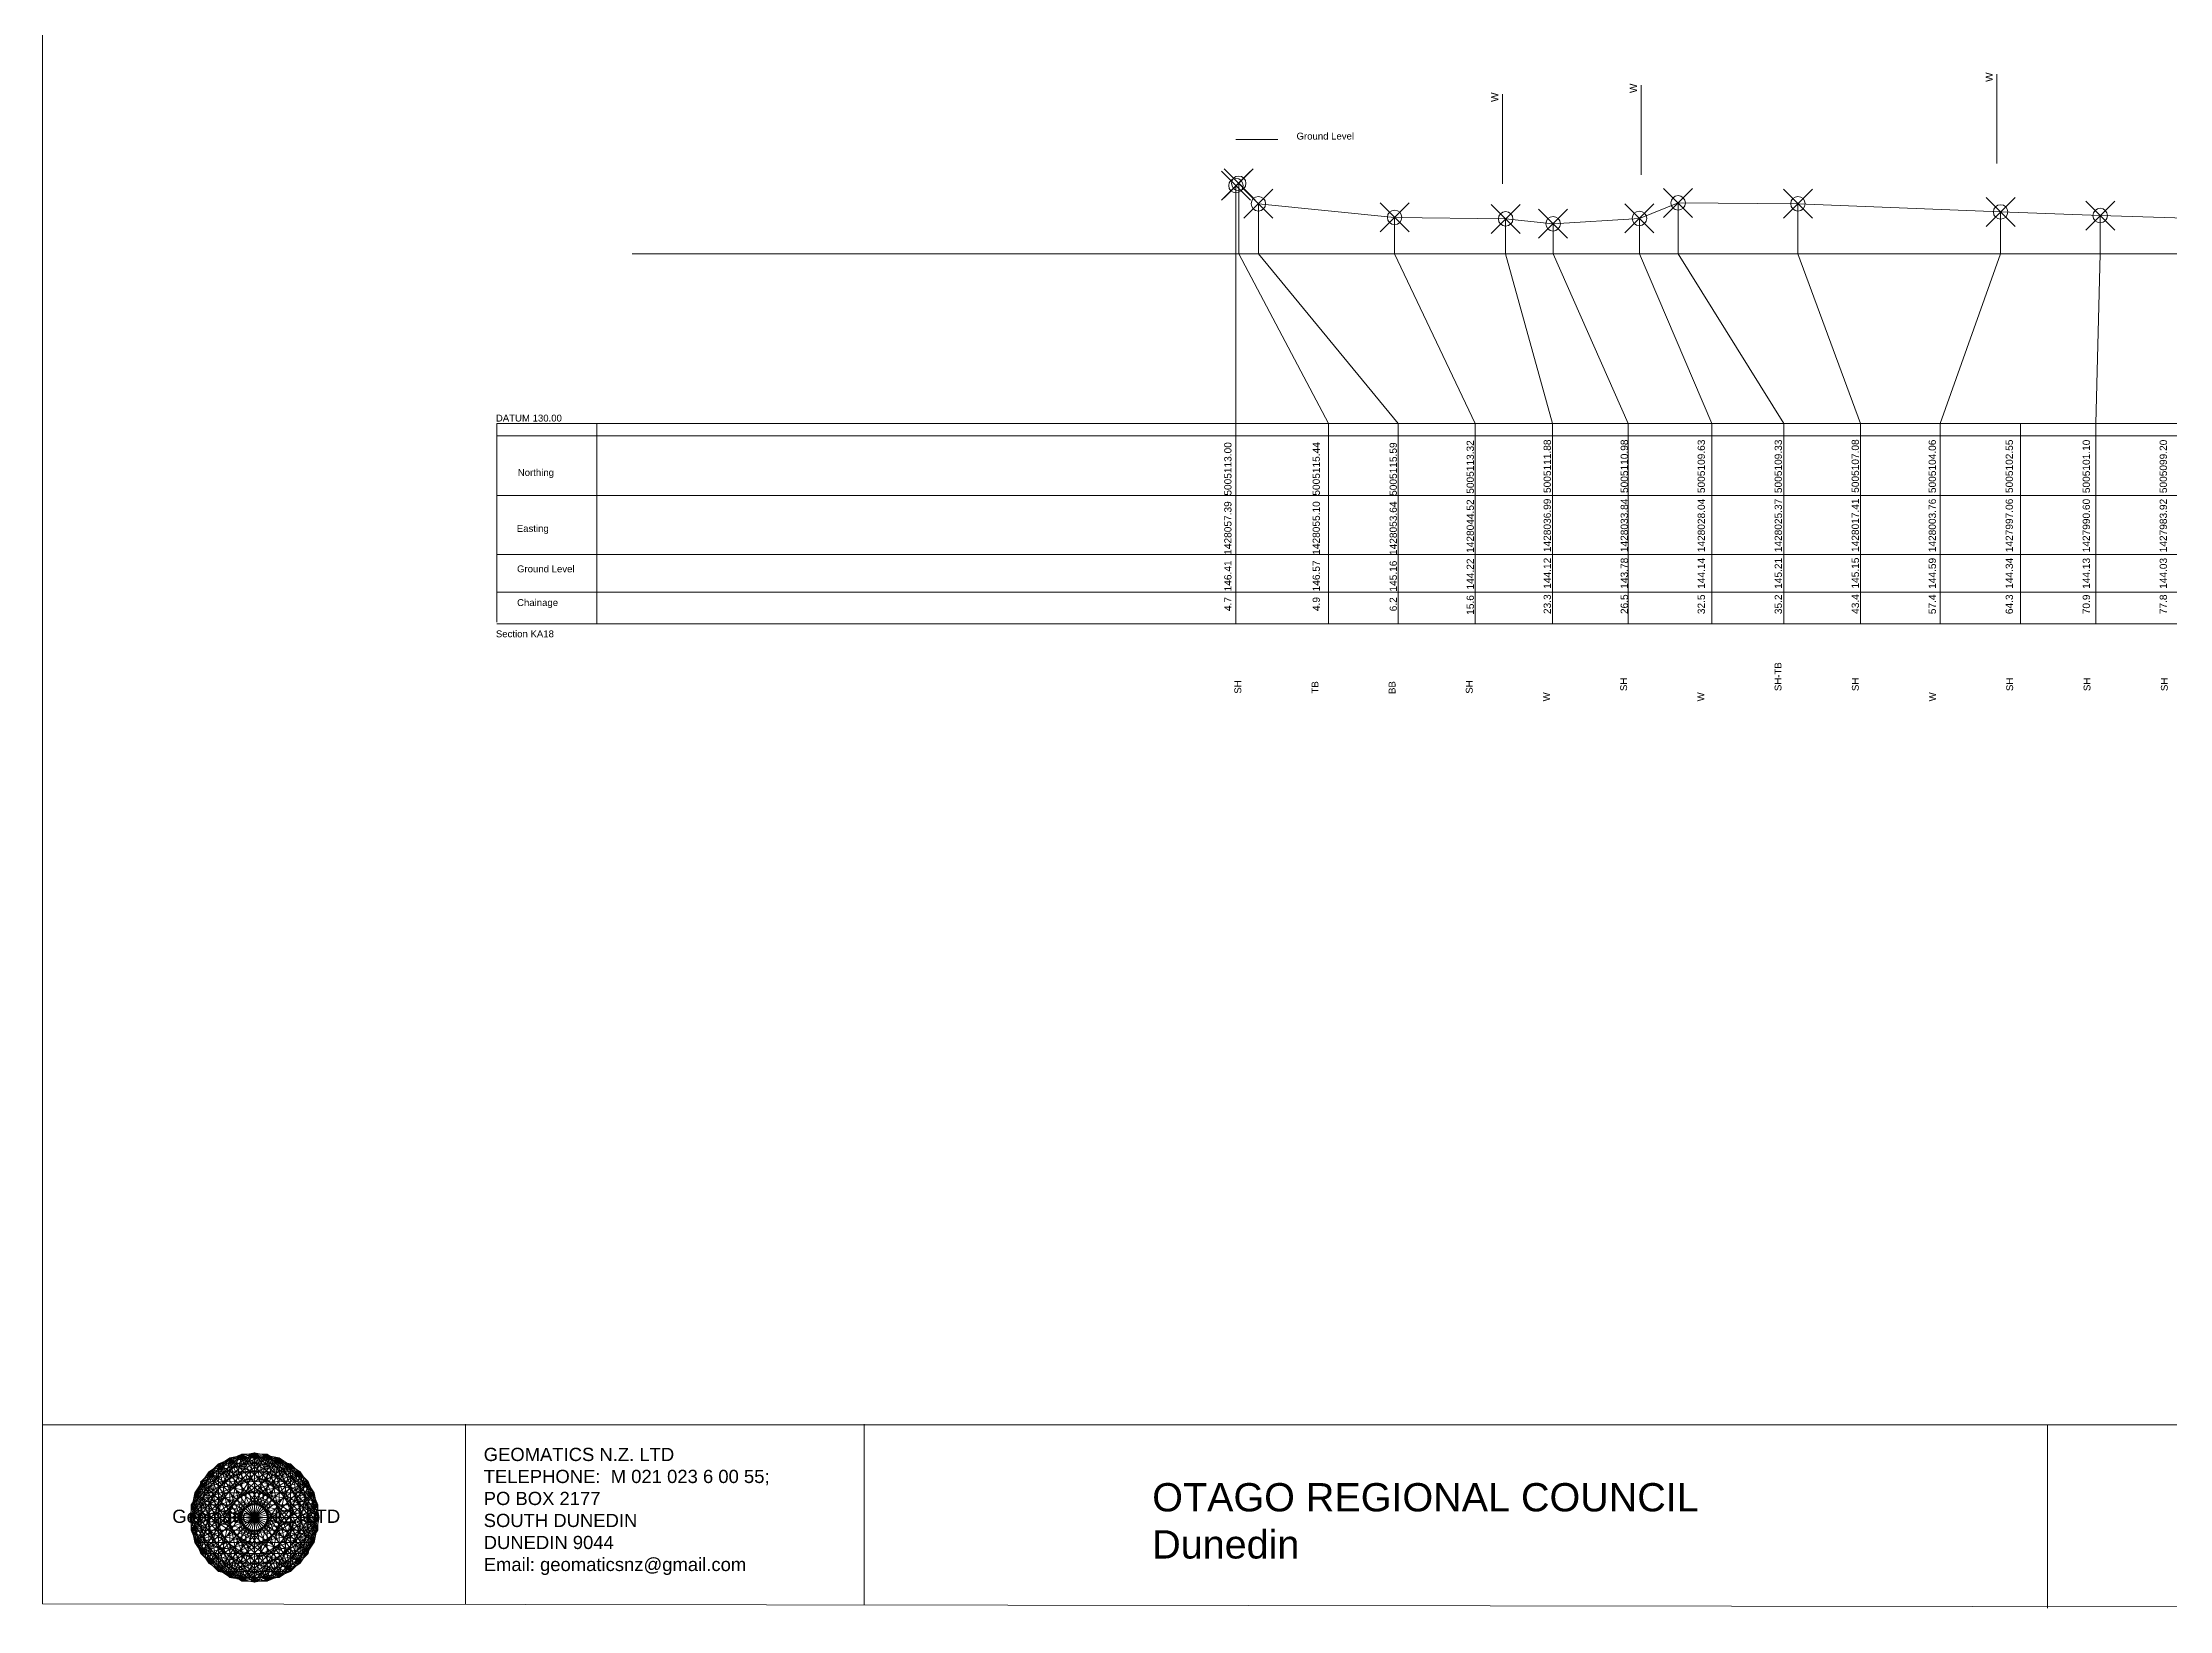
# Model space of a CAD drawing. Header units: millimetres. Extents: x -1728099 to 198647, y -76565 to 314873.
# Drawn here: x -895885 to -749182, y 48142 to 156274 of the extents above; entities that cross this region are included whole.
import ezdxf

# ---------------------------------------------------------------- set-up
doc = ezdxf.new("R2010")
doc.units = ezdxf.units.MM
doc.header["$PDMODE"] = 35
doc.header["$PDSIZE"] = 1000
doc.layers.get('0').update_dxf_attribs({"lineweight": 0})
doc.layers.add('geo', color=7, linetype='Continuous', lineweight=0)
doc.styles.get("Standard").update_dxf_attribs({"font": 'arial.ttf'})

# ---------------------------------------------------------------- blocks, each defined once
blk = doc.blocks.new('Geomatics_Circle_SPT')
at = {"layer": 'geo', "color": 2, "linetype": 'Continuous', "lineweight": 0}
for p, q in [((0, 25.22), (-25.22, -0.01)), ((25.23, 0), (0, 25.23)), ((-24.73, 4.92), (-4.93, 24.74)), ((-24.73, -4.93), (4.93, 24.74)), ((-9.65, 23.3), (-23.3, 9.65)), ((9.66, 23.3), (-23.3, -9.66)), ((-20.96, 14.01), (-14.01, 20.97)), ((-20.96, -14.02), (14.02, 20.97)), ((0, 0), (-17.84, 17.84)), ((-14.02, 20.96), (20.97, -14.01)), ((23.31, -9.66), (-9.66, 23.31)), ((-4.93, 24.73), (24.74, -4.93)), ((0, 0), (17.84, 17.84)), ((4.93, 24.73), (24.74, 4.93)), ((23.3, 9.66), (9.66, 23.3)), ((14.01, 20.96), (20.97, 14.02)), ((17.84, 18.13), (17.84, 18.13)), ((-23.3, 9.65), (9.66, -23.3)), ((14.02, -20.96), (-20.97, 14.02)), ((20.96, 14.01), (-14.01, -20.98)), ((-9.65, -23.31), (23.3, 9.65)), ((-24.75, 0), (0, -24.73)), ((4.93, -24.73), (-24.74, 4.93)), ((0, 0), (-17.84, -17.84)), ((24.73, 4.92), (-4.93, -24.75)), ((0, 0), (17.84, -17.84)), ((0, -24.75), (25.23, 0)), ((-4.92, -24.73), (-24.74, -4.93)), ((24.73, -4.93), (4.93, -24.75)), ((-23.31, -9.66), (-9.66, -23.3)), ((-14.02, -20.96), (-20.97, -14.02)), ((9.66, -23.31), (23.3, -9.66)), ((20.96, -14.02), (14.02, -20.96)), ((-17.83, -17.83), (-17.83, -17.83)), ((4.93, -24.73), (4.93, -24.73)), ((18.14, -17.83), (18.14, -17.83))]:
    blk.add_line(p, q, dxfattribs=at)
at = {"layer": 'geo', "color": 1, "linetype": 'Continuous', "lineweight": 0}
for p, q in [((-23.3, -9.63), (0.01, 25.24)), ((-23.29, 9.66), (0.02, 25.23)), ((-9.65, -23.3), (0, 25.24)), ((-9.65, 23.3), (0, 25.23)), ((-0.19, 25.11), (-0.19, 25.11)), ((0, 25.23), (9.66, -23.31)), ((0, 25.22), (9.66, 23.31)), ((0.01, 25.23), (23.31, -9.65)), ((0.01, 25.23), (23.32, 9.66)), ((-25.22, 0.01), (9.66, 23.31)), ((-25.21, 0.02), (-9.64, 23.32)), ((-14.01, 20.99), (-24.73, 4.94)), ((-4.91, 24.76), (-24.72, -4.9)), ((4.93, 24.75), (-24.72, 4.93)), ((14.01, 20.98), (-24.72, -4.9)), ((-23.3, -9.65), (17.85, 17.85)), ((-23.3, -9.64), (-17.82, 17.85)), ((-23.3, 9.66), (17.84, 17.84)), ((-23.29, 9.67), (-17.83, 17.86)), ((-14.01, 20.98), (-20.97, -13.99)), ((-4.91, 24.75), (-20.96, 14.02)), ((4.92, 24.75), (-20.96, -13.98)), ((14.02, 20.98), (-20.96, 14.02)), ((-17.88, 17.63), (-17.88, 17.63)), ((-17.84, -17.82), (-9.65, 23.31)), ((-17.83, -17.82), (9.66, 23.33)), ((-17.83, 17.84), (9.67, 23.31)), ((-17.83, 17.85), (23.32, -9.64)), ((-9.66, -23.3), (-17.83, 17.84)), ((-17.83, 17.84), (23.31, 9.66)), ((-17.83, 17.83), (9.66, -23.31)), ((-17.82, 17.84), (-9.64, 23.32)), ((0, 0), (-14.02, 20.97)), ((-14.02, 20.96), (-4.93, -24.72)), ((4.92, 24.74), (-14.01, 20.98)), ((-4.93, 24.74), (-14.01, -20.95)), ((-14.01, 20.98), (-14.01, 20.98)), ((20.98, 14.02), (-14, 20.97)), ((24.74, -4.9), (-13.99, 20.98)), ((-9.78, 23.13), (-9.78, 23.13)), ((-9.66, 23.3), (0, -25.23)), ((-9.65, 23.31), (17.85, -17.84)), ((-9.64, 23.32), (25.23, 0.01)), ((-9.64, 23.31), (17.85, 17.83)), ((-9.64, -23.29), (17.85, 17.85)), ((0, 0), (-4.93, 24.74)), ((-4.92, 24.75), (-4.92, 24.75)), ((14.02, 20.98), (-4.91, 24.74)), ((24.75, 4.93), (-4.9, 24.74)), ((20.98, -14), (-4.9, 24.73)), ((0, 0), (4.93, 24.74)), ((0, 0), (14.02, 20.97)), ((0.01, -25.22), (9.66, 23.32)), ((4.92, 24.75), (4.92, 24.75)), ((20.98, 14.03), (4.93, 24.75)), ((14.02, -20.96), (4.93, 24.73)), ((24.75, -4.92), (4.93, 24.73)), ((4.93, -24.72), (14.01, 20.96)), ((9.44, 23.27), (9.44, 23.27)), ((17.84, 17.84), (9.65, -23.29)), ((9.66, 23.31), (17.85, 17.85)), ((9.66, 23.3), (17.84, -17.83)), ((9.66, 23.3), (25.23, -0.01)), ((20.98, -14.02), (14.01, 20.96)), ((14.02, 20.99), (14.02, 20.99)), ((24.75, 4.93), (14.02, 20.97)), ((17.63, 17.9), (17.63, 17.9)), ((17.84, 17.84), (23.32, 9.66)), ((17.84, 17.83), (23.3, -9.66)), ((-25.22, 0), (23.31, 9.66)), ((-25.22, 0.01), (-23.31, 9.66)), ((-20.97, 14.02), (-24.74, -4.91)), ((20.97, 14.02), (-24.72, 4.93)), ((-17.83, -17.83), (-23.3, 9.66)), ((-23.3, 9.66), (17.85, -17.83)), ((-23.3, 9.65), (25.24, 0.01)), ((0, -25.22), (-23.29, 9.65)), ((-23.27, 9.44), (-23.27, 9.44)), ((0, 0), (-20.98, 14.02)), ((-20.97, 14.03), (-20.97, 14.03)), ((-20.97, 14.02), (-14.01, -20.96)), ((-20.97, 14.01), (4.92, -24.72)), ((24.74, 4.93), (-20.95, 14.02)), ((-17.82, -17.83), (23.32, 9.66)), ((-4.9, -24.72), (20.98, 14.02)), ((0, 0), (20.98, 14.02)), ((23.31, 9.67), (0.01, -25.2)), ((14.01, -20.97), (20.97, 14.01)), ((23.3, 9.66), (17.83, -17.83)), ((20.98, 14.02), (20.98, 14.02)), ((24.74, -4.92), (20.98, 14.01)), ((23.13, 9.79), (23.13, 9.79)), ((23.3, 9.65), (25.23, 0)), ((-23.3, -9.65), (-25.22, 0)), ((-9.64, -23.3), (-25.21, 0.01)), ((9.66, -23.29), (-25.21, 0.01)), ((0, 0), (-24.75, 4.93)), ((0, 0), (-24.75, -4.93)), ((-24.74, 4.93), (-24.74, 4.93)), ((-24.74, 4.92), (-20.97, -14.01)), ((-24.73, 4.93), (-4.92, -24.72)), ((-24.73, 4.92), (14.01, -20.95)), ((-23.3, -9.66), (25.23, 0)), ((0, 0), (-20.98, -14.02)), ((0, 0), (-14.02, -20.97)), ((-14, -20.96), (24.73, 4.92)), ((25.23, 0), (-9.64, -23.29)), ((0, 0), (-4.93, -24.74)), ((0, 0), (24.75, 4.93)), ((0, 0), (4.93, -24.74)), ((0, 0), (14.02, -20.97)), ((0, 0), (20.98, -14.02)), ((0, 0), (24.75, -4.93)), ((4.92, -24.72), (24.74, 4.93)), ((25.23, 0.02), (9.65, -23.29)), ((20.98, -14), (24.74, 4.93)), ((25.22, 0.01), (23.31, -9.65)), ((24.74, 4.93), (24.74, 4.93)), ((25.11, 0.19), (25.11, 0.19)), ((-25.22, 0), (23.31, -9.65)), ((-25.1, -0.19), (-25.1, -0.19)), ((-24.74, -4.92), (-24.74, -4.92)), ((-24.73, -4.91), (4.92, -24.72)), ((-24.73, -4.92), (-14.01, -20.97)), ((-24.73, -4.92), (20.96, -14.01)), ((-20.96, -14.01), (24.73, -4.92)), ((-4.92, -24.73), (24.73, -4.92)), ((14.02, -20.95), (24.75, -4.91)), ((24.74, -4.91), (24.74, -4.91)), ((0.01, -25.21), (-23.3, -9.63)), ((-17.82, -17.83), (-23.3, -9.65)), ((17.84, -17.83), (-23.3, -9.65)), ((-23.11, -9.78), (-23.11, -9.78)), ((-20.97, -14.01), (14.01, -20.96)), ((-20.96, -14), (-4.91, -24.73)), ((-20.96, -14.02), (-20.96, -14.02)), ((23.31, -9.65), (-17.83, -17.83)), ((-14.01, -20.97), (20.96, -14)), ((23.31, -9.64), (0, -25.21)), ((4.93, -24.73), (20.98, -14.01)), ((23.31, -9.63), (17.85, -17.82)), ((20.99, -13.99), (20.99, -13.99)), ((23.27, -9.42), (23.27, -9.42)), ((9.66, -23.29), (-17.84, -17.82)), ((-9.64, -23.29), (-17.83, -17.83)), ((-17.61, -17.88), (-17.61, -17.88)), ((-14.01, -20.97), (4.92, -24.73)), ((-14, -20.96), (-14, -20.96)), ((17.84, -17.83), (-9.66, -23.29)), ((0.01, -25.21), (-9.65, -23.3)), ((-9.42, -23.26), (-9.42, -23.26)), ((-4.92, -24.73), (14.01, -20.97)), ((-4.91, -24.74), (-4.91, -24.74)), ((9.66, -23.29), (0, -25.22)), ((4.93, -24.73), (4.93, -24.73)), ((17.84, -17.82), (9.66, -23.3)), ((9.79, -23.11), (9.79, -23.11)), ((14.03, -20.96), (14.03, -20.96)), ((17.9, -17.6), (17.9, -17.6)), ((0.19, -25.1), (0.19, -25.1))]:
    blk.add_line(p, q, dxfattribs=at)
at = {"layer": 'geo', "color": 114, "linetype": 'Continuous', "lineweight": 0}
for p, q in [((0.01, 25.22), (-17.82, 17.83)), ((17.84, -17.84), (0, 25.23)), ((17.85, 17.83), (-25.21, -0.01)), ((-24.72, 4.92), (14.03, 20.97)), ((9.67, 23.3), (-23.29, 9.65)), ((-20.95, 14.01), (4.94, 24.74)), ((-17.83, 17.84), (0, -25.23)), ((4.93, -24.74), (-14.01, 20.96)), ((-14, 20.97), (-4.91, 24.74)), ((0, 0), (-9.66, 23.31)), ((-4.93, 24.73), (14.02, -20.97)), ((0, 0), (9.66, 23.31)), ((4.93, 24.73), (20.98, -14.02)), ((23.31, -9.66), (9.66, 23.31)), ((14.02, 20.97), (24.75, -4.93)), ((25.23, 0), (17.84, 17.84)), ((-24.72, -4.93), (20.98, 14.01)), ((0, 0), (-23.31, 9.66)), ((-23.3, 9.66), (-9.65, -23.31)), ((-4.92, -24.74), (-20.97, 14.02)), ((0, 0), (23.31, 9.66)), ((20.98, 14.02), (24.75, 4.93)), ((-14.01, -20.97), (-24.74, 4.93)), ((0, 0), (-23.31, -9.66)), ((24.75, 4.93), (-20.95, -14.02)), ((0, 0), (-9.66, -23.31)), ((0, 0), (9.66, -23.31)), ((0, 0), (23.31, -9.66)), ((-25.22, 0), (-17.83, -17.84)), ((-20.97, -14.02), (-24.74, -4.93)), ((-17.82, -17.84), (25.24, 0)), ((24.75, -4.93), (-14, -20.98)), ((-9.64, -23.31), (23.32, -9.66)), ((20.98, -14.02), (-4.91, -24.75)), ((0.02, -25.23), (17.85, -17.84)), ((14.03, -20.98), (4.94, -24.75))]:
    blk.add_line(p, q, dxfattribs=at)
at = {"layer": 'geo', "color": 250, "linetype": 'Continuous', "lineweight": 0}
for p, q in [((0, 0), (0, 25.23)), ((-17.83, 17.83), (17.84, 17.84)), ((-17.83, -17.83), (-17.83, 17.83)), ((-14.03, 20.95), (-14.01, -20.95)), ((14.01, 20.96), (-14.02, 20.96)), ((-14.01, 20.96), (-14.01, 20.96)), ((-9.66, -23.3), (-9.65, 23.32)), ((-9.65, 23.32), (9.66, 23.3)), ((-4.95, 24.71), (4.93, 24.73)), ((-4.93, 24.7), (-4.92, -24.72)), ((4.93, 24.73), (4.93, -24.7)), ((9.65, -23.3), (9.66, 23.31)), ((14.02, 20.96), (14.01, -20.95)), ((17.84, -17.83), (17.84, 17.83)), ((-23.31, 9.66), (23.3, 9.66)), ((-23.31, -9.66), (-23.3, 9.65)), ((-23.29, 9.65), (-23.29, 9.65)), ((20.97, 14.02), (-20.97, 14.01)), ((-20.97, 14.01), (-20.97, -14.01)), ((20.97, 14.02), (20.97, 14.02)), ((20.98, -14.02), (20.97, 14.02)), ((23.3, 9.66), (23.3, -9.66)), ((0, 0), (-25.23, 0)), ((24.74, 4.93), (-24.74, 4.93)), ((-24.74, 4.92), (-24.74, -4.92)), ((0, 0), (0, -25.23)), ((0, 0), (25.23, 0)), ((24.74, 4.93), (24.74, 4.93)), ((24.74, -4.93), (24.74, 4.93)), ((-24.73, -4.93), (24.74, -4.93)), ((23.29, -9.66), (-23.31, -9.66)), ((-20.97, -14.02), (20.97, -14.02)), ((17.83, -17.83), (-17.83, -17.83)), ((-14.01, -20.96), (14.02, -20.96)), ((9.66, -23.31), (-9.66, -23.3)), ((-4.92, -24.73), (4.92, -24.73))]:
    blk.add_line(p, q, dxfattribs=at)
blk = doc.blocks.new('GeomaticsNZ TITLE BLOCK')
at = {"color": 7, "linetype": 'Continuous', "lineweight": 0}
for p, q in [((0, 94.9), (0, 1579.2)), ((2364, 94.9), (0, 94.9)), ((0, 94.9), (0, 0)), ((15.9, 94.9), (2364, 94.9)), ((224.3, 95.2), (224.3, -0.3)), ((2364, 94.9), (382.6, 94.9)), ((435.8, 95.2), (435.8, -0.7)), ((1063.4, 94.9), (1063.4, -2.4)), ((0, 0), (2364, -3.5))]:
    blk.add_line(p, q, dxfattribs=at)
at = {"color": 7, "linetype": 'Continuous', "lineweight": 0, "xscale": 1.36, "yscale": 1.36, "zscale": 1.36}
blk.add_blockref('Geomatics_Circle_SPT', (112.4, 45.7), dxfattribs=at)
at = {"color": 7, "linetype": 'Continuous', "lineweight": 0, "attachment_point": 1}
for s, width, heights, insert, char_height in [('{\\C256;GEOMATICS N.Z. LTD                   \\PTELEPHONE:  M 021 023 6 00 55;\\PPO BOX 2177\\PSOUTH DUNEDIN\\PDUNEDIN 9044\\PEmail: geomaticsnz@gmail.com}', 3535.727, [94.7], (234, 82.7), 7), ('{\\C256;OTAGO REGIONAL COUNCIL\\PDunedin}', 3535.727, [0], (588.6, 64), 15), ('{\\C256;Geomatics N.Z. LTD                   }', 125.079, [15.8], (68.8, 49.9), 7)]:
    blk.add_mtext_dynamic_manual_height_columns(s, width=width, gutter_width=159, heights=heights, dxfattribs=dict(at, insert=insert, char_height=char_height))

msp = doc.modelspace()

# ---------------------------------------------------------------- linework, layer by layer
at = {"color": 7, "lineweight": 0}
for p, q in [((-761081, 147922), (-761081, 154101)), ((-795187, 146539), (-795187, 152718)), ((-785624, 147152), (-785624, 153331)), ((-864550, 130000), (-864550, 129453)), ((-857647, 130000), (-857647, 116176))]:
    msp.add_line(p, q, dxfattribs=at)
at = {"color": 1, "lineweight": 0}
msp.add_line((-813585, 149584), (-810678, 149584), dxfattribs=at)
at = {"lineweight": 0}
for p, q in [((-813568, 146406), (-813568, 116176)), ((-813381, 146565), (-813381, 141703)), ((-780748, 116176), (-780748, 130000)), ((-765003, 116176), (-765003, 130000))]:
    msp.add_line(p, q, dxfattribs=at)
for p, q in [((-812024, 145155), (-812024, 141703)), ((-802626, 144215), (-802626, 141703)), ((-794967, 144115), (-794967, 141703)), ((-791695, 143775), (-791695, 141703)), ((-785740, 144144), (-785740, 141703)), ((-783071, 145214), (-783071, 141703)), ((-774808, 145154), (-774808, 141703)), ((-760829, 144593), (-760829, 141703)), ((-753961, 144343), (-753961, 141703)), ((-855226, 141703), (-627280, 141703)), ((-813381, 141703), (-807180, 130000)), ((-812024, 141703), (-802392, 130000)), ((-802626, 141703), (-797060, 130000)), ((-791695, 141703), (-786524, 130000)), ((-785740, 141703), (-780748, 130000)), ((-783071, 141703), (-775771, 130000)), ((-774808, 141703), (-770498, 130000)), ((-760829, 141703), (-765003, 130000)), ((-753961, 141703), (-754261, 130000)), ((-864550, 130000), (-618236, 130000)), ((-864550, 129154), (-618236, 129154)), ((-807180, 116176), (-807180, 130000)), ((-802392, 116176), (-802392, 130000)), ((-797060, 116176), (-797060, 130000)), ((-791728, 116176), (-791728, 130000)), ((-786524, 116176), (-786524, 130000)), ((-775771, 116176), (-775771, 130000)), ((-770498, 116176), (-770498, 130000)), ((-759450, 116176), (-759450, 130000)), ((-754261, 116176), (-754261, 130000)), ((-864550, 125031), (-618236, 125031)), ((-864550, 120970), (-618236, 120970)), ((-864550, 118366), (-618236, 118366)), ((-864550, 116176), (-618236, 116176))]:
    msp.add_line(p, q)
at = {"color": 7, "lineweight": 0, "transparency": 33554687}
msp.add_line((-864550, 129453), (-864550, 116303), dxfattribs=at)
at = {"color": 1}
msp.add_lwpolyline([(-813568, 146406), (-813381, 146565), (-812024, 145155), (-802626, 144215), (-794967, 144115), (-791695, 143775), (-785740, 144144), (-783071, 145214), (-774808, 145154), (-760829, 144593), (-753961, 144343), (-747341, 144133), (-740404, 144033), (-733373, 144112), (-727569, 143992), (-726772, 144862), (-722589, 145042)], dxfattribs=at)
msp.add_lwpolyline([(-794967, 144115), (-794967, 141703), (-791728, 130000)])
at = {"lineweight": 0}
for p in [(-813568, 146406), (-813381, 146565), (-812024, 145155), (-783071, 145214), (-774808, 145154), (-760829, 144593), (-753961, 144343), (-802626, 144215), (-785740, 144144)]:
    msp.add_point(p, dxfattribs=at)
for p in [(-794967, 144115), (-791695, 143775)]:
    msp.add_point(p)

# ---------------------------------------------------------------- block references
at = {"color": 7, "lineweight": 0, "xscale": 130.037656131007, "yscale": 130.037656131007, "zscale": 130.037656131007}
msp.add_blockref('GeomaticsNZ TITLE BLOCK', (-895885, 48603), dxfattribs=at)

# ---------------------------------------------------------------- texts
at = {"color": 7, "lineweight": 0, "transparency": 33554687}
for s, height, p in [('Ground Level', 473.07, (-809392, 149584)), ('DATUM 130.00', 473.07, (-864616, 130136)), ('Northing', 473.1, (-863105, 126387)), ('Easting', 473.1, (-863174, 122528)), ('Ground Level', 473.07, (-863157, 119739)), ('Chainage', 473.1, (-863155, 117414)), ('Section KA18', 473.07, (-864616, 115258))]:
    msp.add_text(s, height=height, dxfattribs=at).set_placement(p)
at = {"lineweight": 0}
for s, height, p in [('  4.7  146.41  1428057.39  5005113.00', 500, (-813878, 116676)), ('  4.9  146.57  1428055.10  5005115.44', 500, (-807782, 116676)), ('  6.2  145.16  1428053.64  5005115.59', 500, (-802471, 116660)), (' 26.5  143.78  1428033.84  5005110.98', 500, (-786536, 116665)), (' 32.5  144.14  1428028.04  5005109.63', 500, (-781225, 116657)), (' 35.2  145.21  1428025.37  5005109.33', 500, (-775914, 116657)), (' 43.4  145.15  1428017.41  5005107.08', 500, (-770602, 116676)), (' 57.4  144.59  1428003.76  5005104.06', 500, (-765291, 116657)), (' 64.3  144.34  1427997.06  5005102.55', 500, (-759980, 116660)), (' 70.9  144.13  1427990.60  5005101.10', 500, (-754668, 116653)), ('     SH-TB', 473.1, (-775945, 110633)), ('    SH', 473.1, (-813205, 110633)), ('    TB', 473.1, (-807881, 110647)), ('    BB', 473.1, (-802565, 110614)), ('     SH', 473.1, (-786593, 110633)), ('     SH', 473.1, (-770613, 110633)), ('     SH', 473.1, (-759965, 110633)), ('     SH', 473.1, (-754632, 110633)), (' W', 473.1, (-781269, 110655)), (' W', 473.1, (-765289, 110655))]:
    msp.add_text(s, height=height, rotation=90, dxfattribs=at).set_placement(p)
for s, height, p in [(' 15.6  144.22  1428044.52  5005113.32', 500, (-797159, 116613)), (' 23.3  144.12  1428036.99  5005111.88', 500, (-791848, 116665)), (' 77.8  144.03  1427983.92  5005099.20', 500, (-749357, 116653)), ('    SH', 473.1, (-797241, 110633)), ('     SH', 473.1, (-749300, 110633)), (' W', 473.1, (-791917, 110655))]:
    msp.add_text(s, height=height, rotation=90).set_placement(p)
at = {"color": 7, "lineweight": 0, "char_height": 500, "attachment_point": 1, "rotation": 90}
for insert in [(-761869, 153559), (-795975, 152176), (-786412, 152789)]:
    msp.add_mtext_dynamic_manual_height_columns('W', width=4277.93, gutter_width=12.5, heights=[0], dxfattribs=dict(at, insert=insert))

doc.saveas('drawing.dxf')
